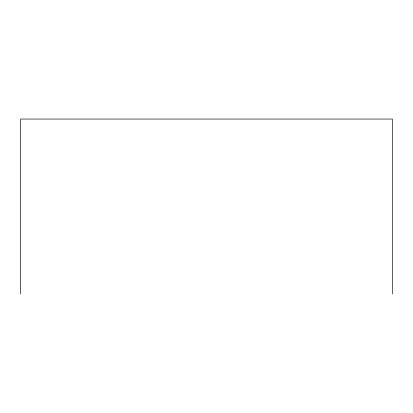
<?xml version="1.0" encoding="UTF-8"?>
<svg xmlns="http://www.w3.org/2000/svg" width="413" height="413" viewBox="0 0 413 413"><rect width="100%" height="100%" fill="white"/><g stroke="black" fill="none" stroke-linecap="round" stroke-linejoin="round"><path stroke-width="0.62" d="M392.35 293.953L392.35 119.047L20.65 119.047L20.65 293.953"/></g></svg>
